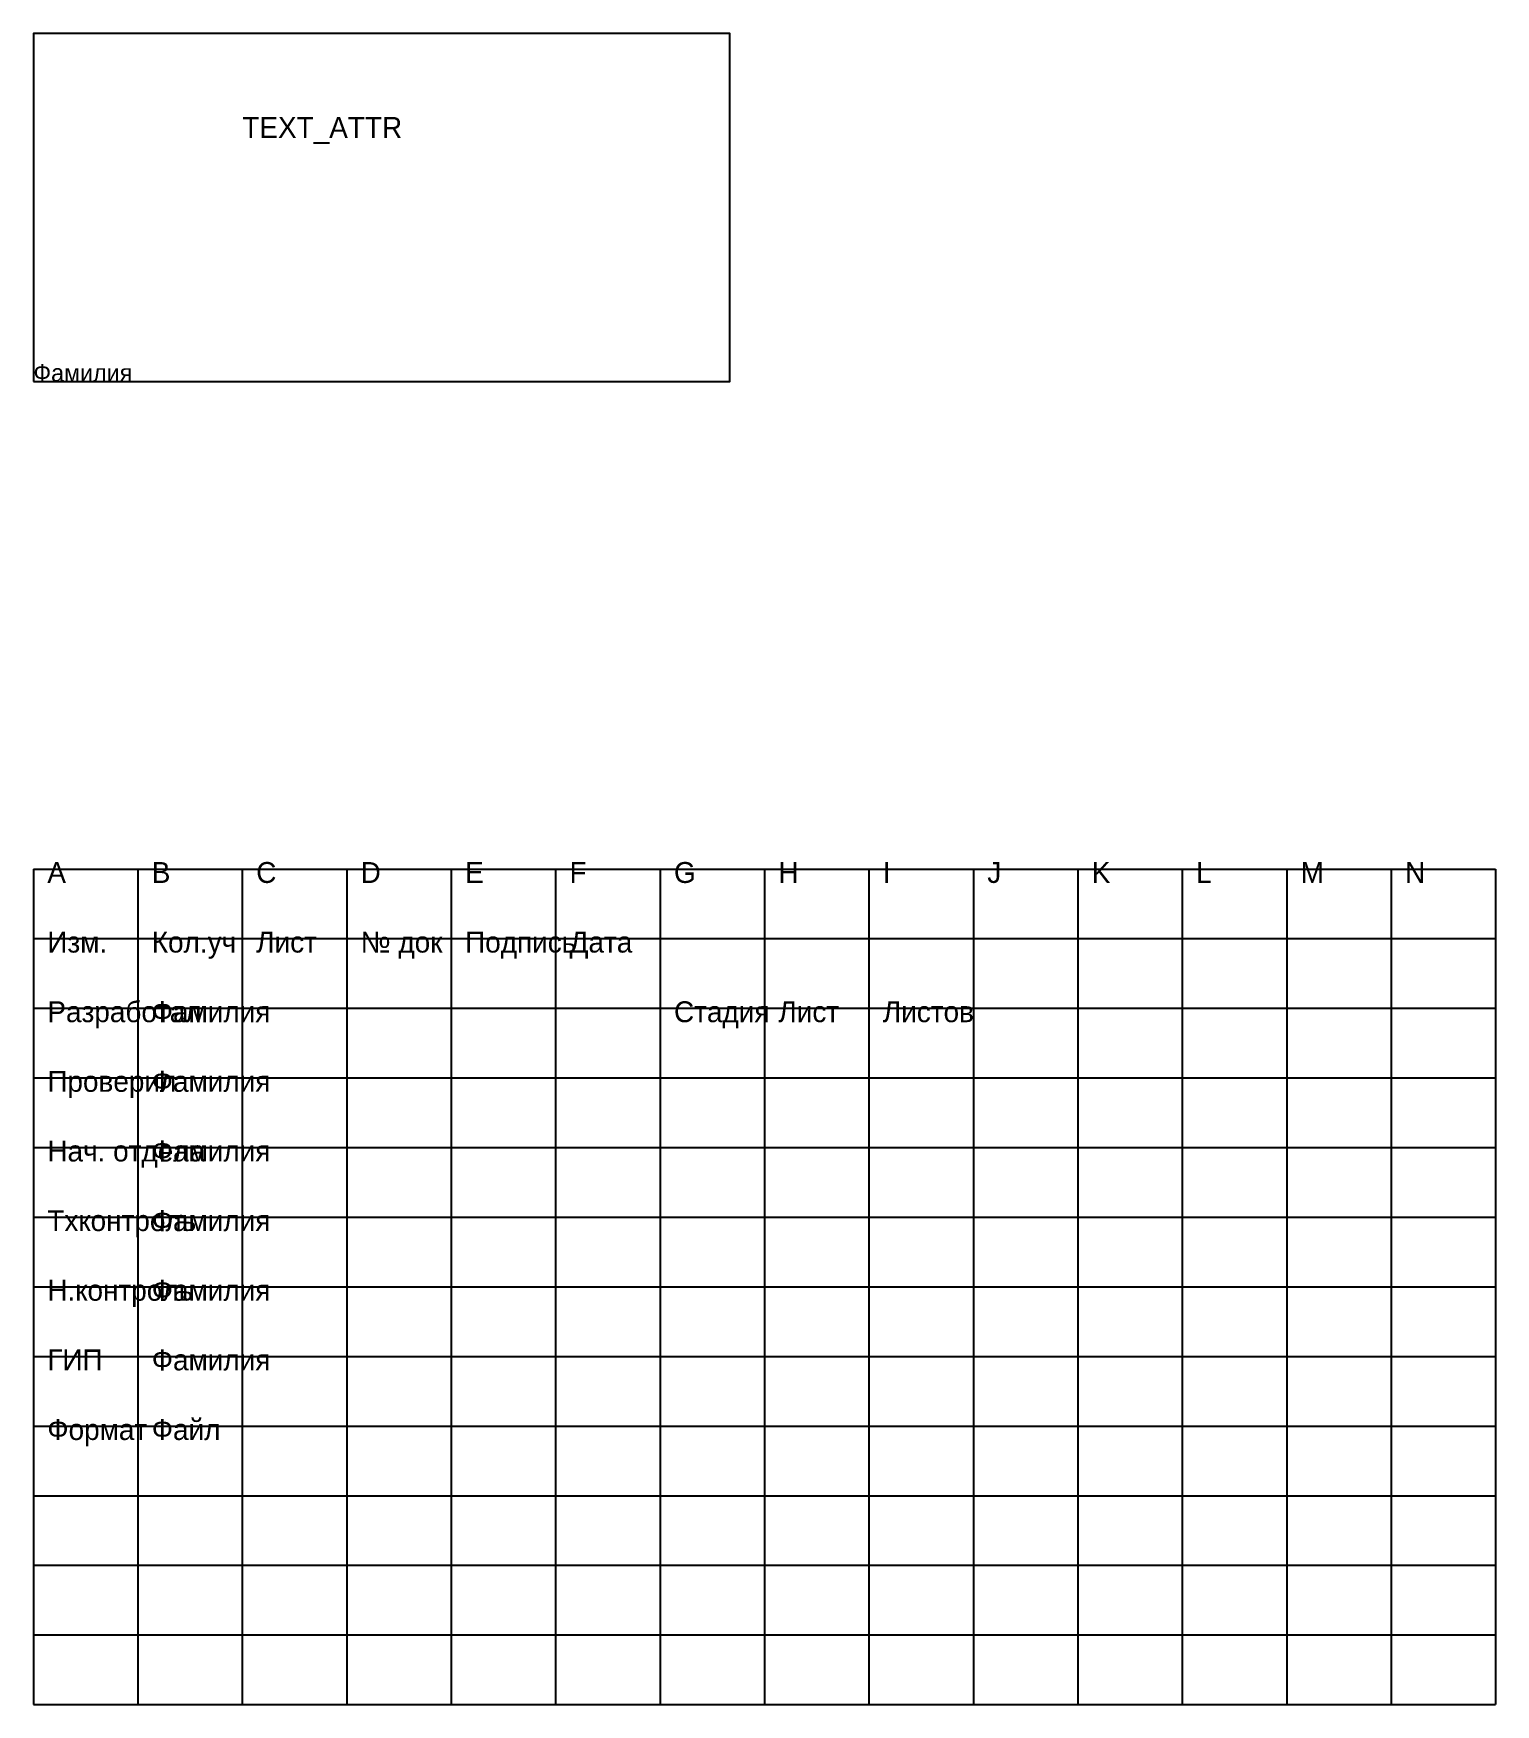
# Model space of a CAD drawing. Header units: metres. Extents: x 0 to 210, y -190 to 50.
import ezdxf

# ---------------------------------------------------------------- set-up
doc = ezdxf.new("R2010")
doc.units = ezdxf.units.M
doc.layers.add('F_TitleBox', color=4, linetype='Continuous')

# ---------------------------------------------------------------- blocks, each defined once
blk = doc.blocks.new('штамп')
at = {"layer": 'F_TitleBox'}
for p, q in [((0, -70), (0, -190)), ((0, -70), (210, -70)), ((15, -70), (15, -190)), ((30, -70), (30, -190)), ((45, -70), (45, -190)), ((60, -70), (60, -190)), ((75, -70), (75, -190)), ((90, -70), (90, -190)), ((105, -70), (105, -190)), ((120, -70), (120, -190)), ((135, -70), (135, -190)), ((150, -70), (150, -190)), ((165, -70), (165, -190)), ((180, -70), (180, -190)), ((195, -70), (195, -190)), ((210, -70), (210, -190)), ((0, -80), (210, -80)), ((0, -90), (210, -90)), ((0, -100), (210, -100)), ((0, -110), (210, -110)), ((0, -120), (210, -120)), ((0, -130), (210, -130)), ((0, -140), (210, -140)), ((0, -150), (210, -150)), ((0, -160), (210, -160)), ((0, -170), (210, -170)), ((0, -180), (210, -180)), ((0, -190), (210, -190))]:
    blk.add_line(p, q, dxfattribs=at)
blk.add_lwpolyline([(0, 0), (100, 0), (100, 50), (0, 50), (0, 0)], close=True, dxfattribs=at)
for s, p in [('TEXT_ATTR', (30, 35)), ('A', (2, -72)), ('B', (17, -72)), ('C', (32, -72)), ('D', (47, -72)), ('E', (62, -72)), ('F', (77, -72)), ('G', (92, -72)), ('H', (107, -72)), ('I', (122, -72)), ('J', (137, -72)), ('K', (152, -72)), ('L', (167, -72)), ('M', (182, -72)), ('N', (197, -72)), ('Изм.', (2, -82)), ('Кол.уч', (17, -82)), ('Лист', (32, -82)), ('№ док', (47, -82)), ('Подпись', (62, -82)), ('Дата', (77, -82)), ('Разработал', (2, -92)), ('Фамилия', (17, -92)), ('Стадия', (92, -92)), ('Лист', (107, -92)), ('Листов', (122, -92)), ('Проверил', (2, -102)), ('Фамилия', (17, -102)), ('Нач. отдела', (2, -112)), ('Фамилия', (17, -112)), ('Тхконтроль', (2, -122)), ('Фамилия', (17, -122)), ('Н.контроль', (2, -132)), ('Фамилия', (17, -132)), ('ГИП', (2, -142)), ('Фамилия', (17, -142)), ('Файл', (17, -152)), ('Формат', (2, -152))]:
    blk.add_text(s, height=3, dxfattribs=at).set_placement(p)

msp = doc.modelspace()

# ---------------------------------------------------------------- block references
at = {"layer": 'F_TitleBox'}
ref = msp.add_blockref('штамп', (0, 0), dxfattribs=at)
ref.add_attrib('TEXT_ATTR', 'Фамилия', (0, 0), dxfattribs={"height": 2.5})

doc.saveas('drawing.dxf')
